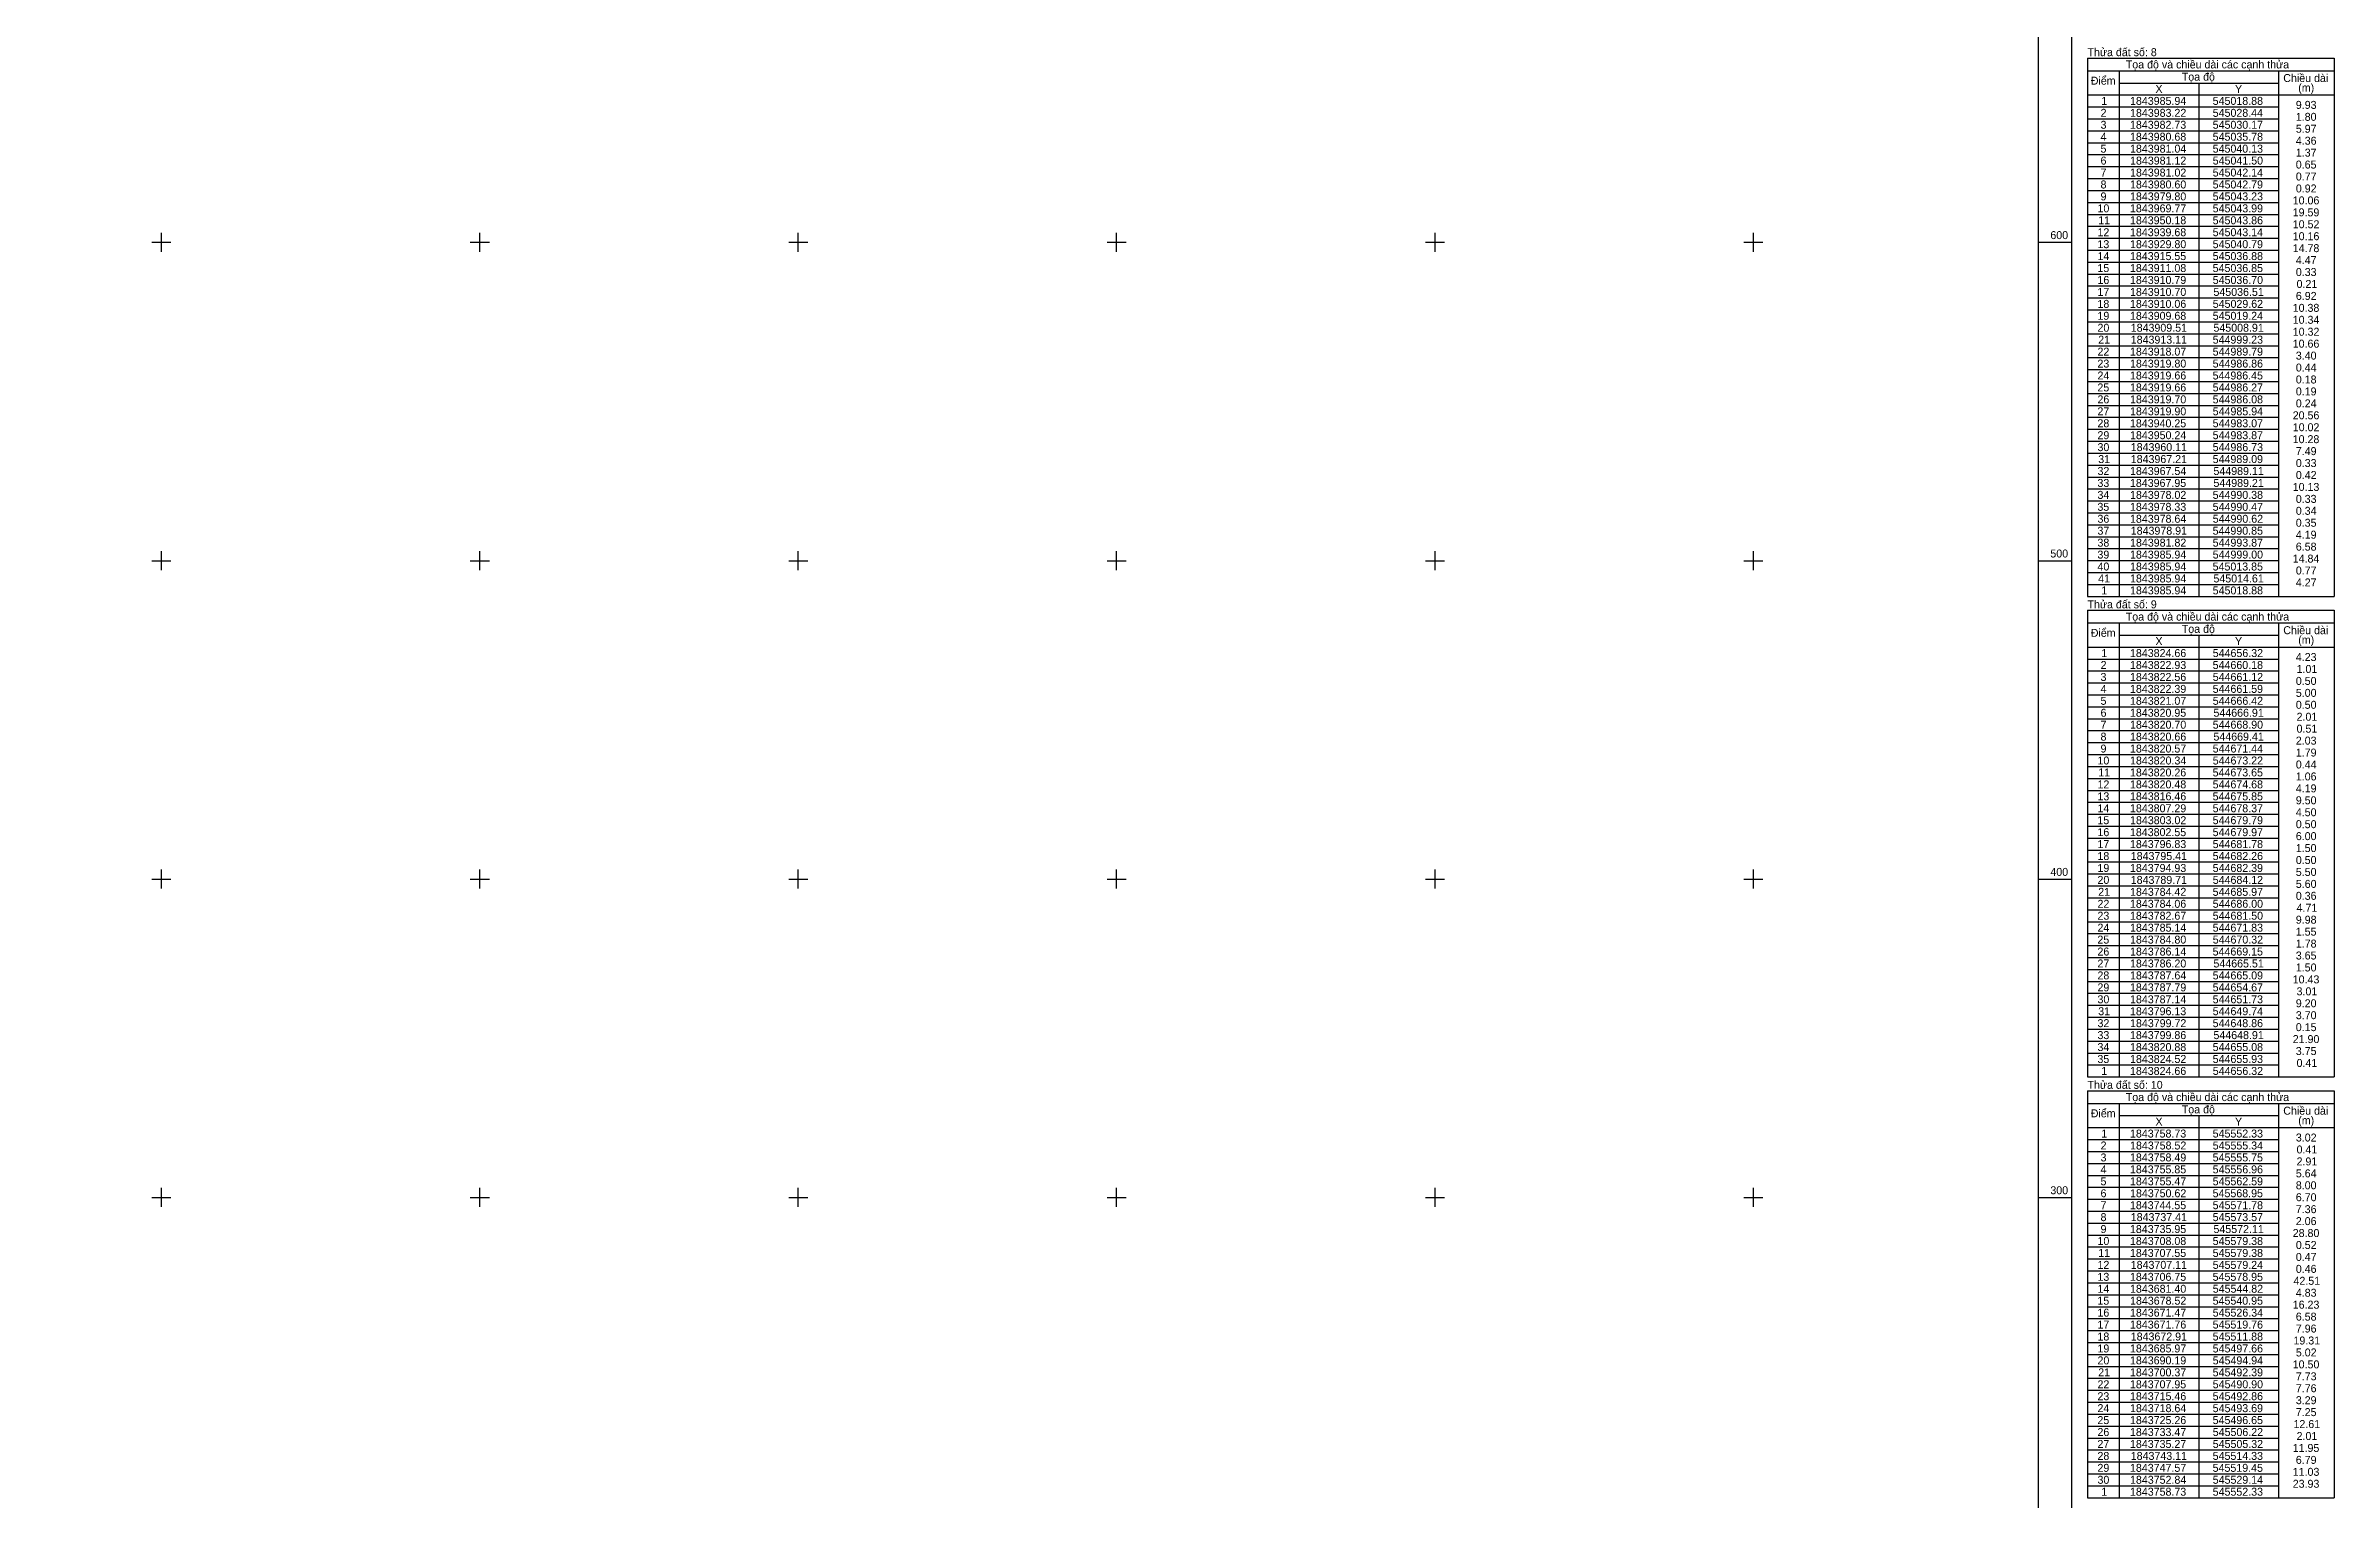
# Model space of a CAD drawing. Extents: x 542197 to 550482, y 1822129 to 1845893.
# Drawn here: x 549764 to 550482, y 1842205 to 1842662 of the extents above; entities that cross this region are included whole.
import ezdxf

# ---------------------------------------------------------------- set-up
doc = ezdxf.new("R2010")
doc.units = 0
doc.layers.add('Level 63', color=7, linetype='Continuous')

msp = doc.modelspace()

# ---------------------------------------------------------------- linework, layer by layer
at = {"layer": 'Level 63'}
for p, q in [((550404.92, 1842657.83), (550482.42, 1842657.83)), ((550404.92, 1842657.83), (550404.92, 1842488.78)), ((550482.42, 1842657.83), (550482.42, 1842488.78)), ((550404.92, 1842653.88), (550482.42, 1842653.88)), ((550414.92, 1842653.88), (550414.92, 1842488.78)), ((550414.92, 1842650.03), (550464.92, 1842650.03)), ((550439.92, 1842650.03), (550439.92, 1842488.78)), ((550464.92, 1842653.88), (550464.92, 1842488.78)), ((550404.92, 1842646.28), (550482.42, 1842646.28)), ((550404.92, 1842642.53), (550464.92, 1842642.53)), ((550404.92, 1842638.78), (550464.92, 1842638.78)), ((550404.92, 1842635.03), (550464.92, 1842635.03)), ((550404.92, 1842631.28), (550464.92, 1842631.28)), ((550404.92, 1842627.53), (550464.92, 1842627.53)), ((550404.92, 1842623.78), (550464.92, 1842623.78)), ((550404.92, 1842620.03), (550464.92, 1842620.03)), ((550404.92, 1842616.28), (550464.92, 1842616.28)), ((550404.92, 1842612.53), (550464.92, 1842612.53)), ((550404.92, 1842608.78), (550464.92, 1842608.78)), ((550404.92, 1842605.03), (550464.92, 1842605.03)), ((549797, 1842600), (549803, 1842600)), ((549800, 1842597), (549800, 1842603)), ((549897, 1842600), (549903, 1842600)), ((549900, 1842597), (549900, 1842603)), ((549997, 1842600), (550003, 1842600)), ((550000, 1842597), (550000, 1842603)), ((550097, 1842600), (550103, 1842600)), ((550100, 1842597), (550100, 1842603)), ((550197, 1842600), (550203, 1842600)), ((550200, 1842597), (550200, 1842603)), ((550297, 1842600), (550303, 1842600)), ((550300, 1842597), (550300, 1842603)), ((550389.42, 1842600), (550399.92, 1842600)), ((550404.92, 1842601.28), (550464.92, 1842601.28)), ((550404.92, 1842597.53), (550464.92, 1842597.53)), ((550404.92, 1842593.78), (550464.92, 1842593.78)), ((550404.92, 1842590.03), (550464.92, 1842590.03)), ((550404.92, 1842586.28), (550464.92, 1842586.28)), ((550404.92, 1842582.53), (550464.92, 1842582.53)), ((550404.92, 1842578.78), (550464.92, 1842578.78)), ((550404.92, 1842575.03), (550464.92, 1842575.03)), ((550404.92, 1842571.28), (550464.92, 1842571.28)), ((550404.92, 1842567.53), (550464.92, 1842567.53)), ((550404.92, 1842563.78), (550464.92, 1842563.78)), ((550404.92, 1842560.03), (550464.92, 1842560.03)), ((550404.92, 1842556.28), (550464.92, 1842556.28)), ((550404.92, 1842552.53), (550464.92, 1842552.53)), ((550404.92, 1842548.78), (550464.92, 1842548.78)), ((550404.92, 1842545.03), (550464.92, 1842545.03)), ((550404.92, 1842541.28), (550464.92, 1842541.28)), ((550404.92, 1842537.53), (550464.92, 1842537.53)), ((550404.92, 1842533.78), (550464.92, 1842533.78)), ((550404.92, 1842530.03), (550464.92, 1842530.03)), ((550404.92, 1842526.28), (550464.92, 1842526.28)), ((550404.92, 1842522.53), (550464.92, 1842522.53)), ((550404.92, 1842518.78), (550464.92, 1842518.78)), ((550404.92, 1842515.03), (550464.92, 1842515.03)), ((550404.92, 1842511.28), (550464.92, 1842511.28)), ((550404.92, 1842507.53), (550464.92, 1842507.53)), ((550404.92, 1842503.78), (550464.92, 1842503.78)), ((549797, 1842500), (549803, 1842500)), ((549800, 1842497), (549800, 1842503)), ((549897, 1842500), (549903, 1842500)), ((549900, 1842497), (549900, 1842503)), ((549997, 1842500), (550003, 1842500)), ((550000, 1842497), (550000, 1842503)), ((550097, 1842500), (550103, 1842500)), ((550100, 1842497), (550100, 1842503)), ((550197, 1842500), (550203, 1842500)), ((550200, 1842497), (550200, 1842503)), ((550297, 1842500), (550303, 1842500)), ((550300, 1842497), (550300, 1842503)), ((550389.42, 1842500), (550399.92, 1842500)), ((550404.92, 1842500.03), (550464.92, 1842500.03)), ((550404.92, 1842496.28), (550464.92, 1842496.28)), ((550404.92, 1842492.53), (550464.92, 1842492.53)), ((550404.92, 1842488.78), (550482.42, 1842488.78)), ((550404.92, 1842484.41), (550482.42, 1842484.41)), ((550404.92, 1842484.41), (550404.92, 1842337.86)), ((550482.42, 1842484.41), (550482.42, 1842337.86)), ((550404.92, 1842480.46), (550482.42, 1842480.46)), ((550414.92, 1842480.46), (550414.92, 1842337.86)), ((550414.92, 1842476.61), (550464.92, 1842476.61)), ((550439.92, 1842476.61), (550439.92, 1842337.86)), ((550464.92, 1842480.46), (550464.92, 1842337.86)), ((550404.92, 1842472.86), (550482.42, 1842472.86)), ((550404.92, 1842469.11), (550464.92, 1842469.11)), ((550404.92, 1842465.36), (550464.92, 1842465.36)), ((550404.92, 1842461.61), (550464.92, 1842461.61)), ((550404.92, 1842457.86), (550464.92, 1842457.86)), ((550404.92, 1842454.11), (550464.92, 1842454.11)), ((550404.92, 1842450.36), (550464.92, 1842450.36)), ((550404.92, 1842446.61), (550464.92, 1842446.61)), ((550404.92, 1842442.86), (550464.92, 1842442.86)), ((550404.92, 1842439.11), (550464.92, 1842439.11)), ((550404.92, 1842435.36), (550464.92, 1842435.36)), ((550404.92, 1842431.61), (550464.92, 1842431.61)), ((550404.92, 1842427.86), (550464.92, 1842427.86)), ((550404.92, 1842424.11), (550464.92, 1842424.11)), ((550404.92, 1842420.36), (550464.92, 1842420.36)), ((550404.92, 1842416.61), (550464.92, 1842416.61)), ((550404.92, 1842412.86), (550464.92, 1842412.86)), ((549800, 1842397), (549800, 1842403)), ((549900, 1842397), (549900, 1842403)), ((550000, 1842397), (550000, 1842403)), ((550100, 1842397), (550100, 1842403)), ((550200, 1842397), (550200, 1842403)), ((550300, 1842397), (550300, 1842403)), ((550404.92, 1842409.11), (550464.92, 1842409.11)), ((550404.92, 1842405.36), (550464.92, 1842405.36)), ((549797, 1842400), (549803, 1842400)), ((549897, 1842400), (549903, 1842400)), ((549997, 1842400), (550003, 1842400)), ((550097, 1842400), (550103, 1842400)), ((550197, 1842400), (550203, 1842400)), ((550297, 1842400), (550303, 1842400)), ((550389.42, 1842400), (550399.92, 1842400)), ((550404.92, 1842401.61), (550464.92, 1842401.61)), ((550404.92, 1842397.86), (550464.92, 1842397.86)), ((550404.92, 1842394.11), (550464.92, 1842394.11)), ((550404.92, 1842390.36), (550464.92, 1842390.36)), ((550404.92, 1842386.61), (550464.92, 1842386.61)), ((550404.92, 1842382.86), (550464.92, 1842382.86)), ((550404.92, 1842379.11), (550464.92, 1842379.11)), ((550404.92, 1842375.36), (550464.92, 1842375.36)), ((550404.92, 1842371.61), (550464.92, 1842371.61)), ((550404.92, 1842367.86), (550464.92, 1842367.86)), ((550404.92, 1842364.11), (550464.92, 1842364.11)), ((550404.92, 1842360.36), (550464.92, 1842360.36)), ((550404.92, 1842356.61), (550464.92, 1842356.61)), ((550404.92, 1842352.86), (550464.92, 1842352.86)), ((550404.92, 1842349.11), (550464.92, 1842349.11)), ((550404.92, 1842345.36), (550464.92, 1842345.36)), ((550404.92, 1842341.61), (550464.92, 1842341.61)), ((550404.92, 1842337.86), (550482.42, 1842337.86)), ((550404.92, 1842333.48), (550482.42, 1842333.48)), ((550404.92, 1842333.48), (550404.92, 1842205.68)), ((550482.42, 1842333.48), (550482.42, 1842205.68)), ((550404.92, 1842329.53), (550482.42, 1842329.53)), ((550414.92, 1842329.53), (550414.92, 1842205.68)), ((550414.92, 1842325.68), (550464.92, 1842325.68)), ((550439.92, 1842325.68), (550439.92, 1842205.68)), ((550464.92, 1842329.53), (550464.92, 1842205.68)), ((550404.92, 1842321.93), (550482.42, 1842321.93)), ((550404.92, 1842318.18), (550464.92, 1842318.18)), ((550404.92, 1842314.43), (550464.92, 1842314.43)), ((550404.92, 1842310.68), (550464.92, 1842310.68)), ((549800, 1842297), (549800, 1842303)), ((549900, 1842297), (549900, 1842303)), ((550000, 1842297), (550000, 1842303)), ((550100, 1842297), (550100, 1842303)), ((550200, 1842297), (550200, 1842303)), ((550300, 1842297), (550300, 1842303)), ((550404.92, 1842306.93), (550464.92, 1842306.93)), ((550404.92, 1842303.18), (550464.92, 1842303.18)), ((549797, 1842300), (549803, 1842300)), ((549897, 1842300), (549903, 1842300)), ((549997, 1842300), (550003, 1842300)), ((550097, 1842300), (550103, 1842300)), ((550197, 1842300), (550203, 1842300)), ((550297, 1842300), (550303, 1842300)), ((550389.42, 1842300), (550399.92, 1842300)), ((550404.92, 1842299.43), (550464.92, 1842299.43)), ((550404.92, 1842295.68), (550464.92, 1842295.68)), ((550404.92, 1842291.93), (550464.92, 1842291.93)), ((550404.92, 1842288.18), (550464.92, 1842288.18)), ((550404.92, 1842284.43), (550464.92, 1842284.43)), ((550404.92, 1842280.68), (550464.92, 1842280.68)), ((550404.92, 1842276.93), (550464.92, 1842276.93)), ((550404.92, 1842273.18), (550464.92, 1842273.18)), ((550404.92, 1842269.43), (550464.92, 1842269.43)), ((550404.92, 1842265.68), (550464.92, 1842265.68)), ((550404.92, 1842261.93), (550464.92, 1842261.93)), ((550404.92, 1842258.18), (550464.92, 1842258.18)), ((550404.92, 1842254.43), (550464.92, 1842254.43)), ((550404.92, 1842250.68), (550464.92, 1842250.68)), ((550404.92, 1842246.93), (550464.92, 1842246.93)), ((550404.92, 1842243.18), (550464.92, 1842243.18)), ((550404.92, 1842239.43), (550464.92, 1842239.43)), ((550404.92, 1842235.68), (550464.92, 1842235.68)), ((550404.92, 1842231.93), (550464.92, 1842231.93)), ((550404.92, 1842228.18), (550464.92, 1842228.18)), ((550404.92, 1842224.43), (550464.92, 1842224.43)), ((550404.92, 1842220.68), (550464.92, 1842220.68)), ((550404.92, 1842216.93), (550464.92, 1842216.93)), ((550404.92, 1842213.18), (550464.92, 1842213.18)), ((550404.92, 1842209.43), (550464.92, 1842209.43)), ((550404.92, 1842205.68), (550482.42, 1842205.68))]:
    msp.add_line(p, q, dxfattribs=at)
for points in [[(542202.44, 1845862.31), (550399.92, 1845862.31), (550399.92, 1839658.45), (542202.44, 1839658.45), (542202.44, 1845862.31)], [(542212.94, 1845851.81), (550389.42, 1845851.81), (550389.42, 1839668.95), (542212.94, 1839668.95), (542212.94, 1845851.81)]]:
    msp.add_lwpolyline(points, dxfattribs=at)

# ---------------------------------------------------------------- texts
for s, p in [('Thửa đất số: 8', (550404.92, 1842658.46)), ('Tọa độ và chiều dài các cạnh thửa', (550416.95, 1842654.61)), ('Điểm', (550405.95, 1842649.51)), ('X', (550426.26, 1842646.91)), ('Tọa độ', (550434.54, 1842650.76)), ('Y', (550451.26, 1842646.91)), ('Chiều dài', (550466.41, 1842650.34)), ('(m)', (550471.11, 1842647.32)), ('2', (550409.04, 1842639.41)), ('1', (550409.27, 1842643.16)), ('1843985.94', (550418.28, 1842643.16)), ('1843983.22', (550418.29, 1842639.41)), ('545018.88', (550444.24, 1842643.16)), ('545028.44', (550444.25, 1842639.41)), ('9.93', (550470.35, 1842641.91)), ('1.80', (550470.35, 1842638.16)), ('4', (550409.03, 1842631.91)), ('3', (550409.02, 1842635.66)), ('1843980.68', (550418.27, 1842631.91)), ('1843982.73', (550418.27, 1842635.66)), ('545035.78', (550444.24, 1842631.91)), ('545030.17', (550444.24, 1842635.66)), ('4.36', (550470.35, 1842630.66)), ('5.97', (550470.35, 1842634.41)), ('5', (550409.01, 1842628.16)), ('6', (550409.02, 1842624.41)), ('1843981.04', (550418.28, 1842628.16)), ('1843981.12', (550418.29, 1842624.41)), ('545040.13', (550444.24, 1842628.16)), ('545041.50', (550444.25, 1842624.41)), ('0.65', (550470.34, 1842623.16)), ('1.37', (550470.35, 1842626.91)), ('8', (550409.02, 1842616.91)), ('7', (550409.02, 1842620.66)), ('1843980.60', (550418.28, 1842616.91)), ('1843981.02', (550418.29, 1842620.66)), ('545042.79', (550444.24, 1842616.91)), ('545042.14', (550444.25, 1842620.66)), ('0.77', (550470.35, 1842619.41)), ('0.92', (550470.36, 1842615.66)), ('10', (550408.06, 1842609.41)), ('9', (550409.02, 1842613.16)), ('1843979.80', (550418.28, 1842613.16)), ('1843969.77', (550418.27, 1842609.41)), ('545043.99', (550444.24, 1842609.41)), ('545043.23', (550444.24, 1842613.16)), ('10.06', (550469.38, 1842611.91)), ('12', (550408.07, 1842601.91)), ('11', (550408.29, 1842605.66)), ('1843950.18', (550418.27, 1842605.66)), ('1843939.68', (550418.27, 1842601.91)), ('545043.86', (550444.24, 1842605.66)), ('545043.14', (550444.25, 1842601.91)), ('19.59', (550469.37, 1842608.16)), ('10.52', (550469.39, 1842604.41)), ('600', (550393.26, 1842601)), ('13', (550408.05, 1842598.16)), ('14', (550408.06, 1842594.41)), ('1843915.55', (550418.26, 1842594.41)), ('1843929.80', (550418.28, 1842598.16)), ('545040.79', (550444.24, 1842598.16)), ('545036.88', (550444.24, 1842594.41)), ('10.16', (550469.38, 1842600.66)), ('14.78', (550469.37, 1842596.91)), ('15', (550408.04, 1842590.66)), ('16', (550408.05, 1842586.91)), ('1843911.08', (550418.27, 1842590.66)), ('1843910.79', (550418.27, 1842586.91)), ('545036.85', (550444.23, 1842590.66)), ('545036.70', (550444.25, 1842586.91)), ('4.47', (550470.35, 1842593.16)), ('0.33', (550470.35, 1842589.41)), ('17', (550408.05, 1842583.16)), ('1843910.70', (550418.28, 1842583.16)), ('545036.51', (550444.48, 1842583.16)), ('6.92', (550470.36, 1842581.91)), ('0.21', (550470.59, 1842585.66)), ('18', (550408.05, 1842579.41)), ('19', (550408.05, 1842575.66)), ('1843909.68', (550418.27, 1842575.66)), ('1843910.06', (550418.27, 1842579.41)), ('545019.24', (550444.25, 1842575.66)), ('545029.62', (550444.26, 1842579.41)), ('10.38', (550469.37, 1842578.16)), ('10.34', (550469.38, 1842574.41)), ('20', (550408.06, 1842571.91)), ('21', (550408.29, 1842568.16)), ('1843909.51', (550418.51, 1842571.91)), ('1843913.11', (550418.51, 1842568.16)), ('544999.23', (550444.24, 1842568.16)), ('545008.91', (550444.48, 1842571.91)), ('10.66', (550469.38, 1842566.91)), ('10.32', (550469.39, 1842570.66)), ('23', (550408.05, 1842560.66)), ('22', (550408.07, 1842564.41)), ('1843918.07', (550418.27, 1842564.41)), ('1843919.80', (550418.28, 1842560.66)), ('544989.79', (550444.24, 1842564.41)), ('544986.86', (550444.24, 1842560.66)), ('3.40', (550470.35, 1842563.16)), ('0.44', (550470.35, 1842559.41)), ('25', (550408.04, 1842553.16)), ('24', (550408.06, 1842556.91)), ('1843919.66', (550418.27, 1842556.91)), ('1843919.66', (550418.27, 1842553.16)), ('544986.45', (550444.23, 1842556.91)), ('544986.27', (550444.24, 1842553.16)), ('0.18', (550470.35, 1842555.66)), ('0.19', (550470.35, 1842551.91)), ('26', (550408.05, 1842549.41)), ('27', (550408.05, 1842545.66)), ('1843919.70', (550418.28, 1842549.41)), ('1843919.90', (550418.28, 1842545.66)), ('544986.08', (550444.24, 1842549.41)), ('544985.94', (550444.25, 1842545.66)), ('20.56', (550469.38, 1842544.41)), ('0.24', (550470.35, 1842548.16)), ('28', (550408.05, 1842541.91)), ('29', (550408.05, 1842538.16)), ('1843940.25', (550418.26, 1842541.91)), ('1843950.24', (550418.28, 1842538.16)), ('544983.07', (550444.24, 1842541.91)), ('544983.87', (550444.24, 1842538.16)), ('10.28', (550469.37, 1842536.91)), ('10.02', (550469.39, 1842540.66)), ('30', (550408.06, 1842534.41)), ('31', (550408.29, 1842530.66)), ('1843960.11', (550418.51, 1842534.41)), ('1843967.21', (550418.51, 1842530.66)), ('544989.09', (550444.24, 1842530.66)), ('544986.73', (550444.24, 1842534.41)), ('0.33', (550470.35, 1842529.41)), ('7.49', (550470.35, 1842533.16)), ('33', (550408.05, 1842523.16)), ('32', (550408.07, 1842526.91)), ('1843967.95', (550418.26, 1842523.16)), ('1843967.54', (550418.28, 1842526.91)), ('544989.11', (550444.48, 1842526.91)), ('544989.21', (550444.48, 1842523.16)), ('0.42', (550470.36, 1842525.66)), ('35', (550408.04, 1842515.66)), ('34', (550408.06, 1842519.41)), ('1843978.33', (550418.27, 1842515.66)), ('1843978.02', (550418.29, 1842519.41)), ('544990.38', (550444.24, 1842519.41)), ('544990.47', (550444.24, 1842515.66)), ('10.13', (550469.38, 1842521.91)), ('0.33', (550470.35, 1842518.16)), ('36', (550408.05, 1842511.91)), ('37', (550408.05, 1842508.16)), ('1843978.64', (550418.28, 1842511.91)), ('1843978.91', (550418.51, 1842508.16)), ('544990.85', (550444.23, 1842508.16)), ('544990.62', (550444.26, 1842511.91)), ('0.35', (550470.34, 1842510.66)), ('0.34', (550470.35, 1842514.41)), ('500', (550393.26, 1842501)), ('38', (550408.05, 1842504.41)), ('39', (550408.05, 1842500.66)), ('1843985.94', (550418.28, 1842500.66)), ('1843981.82', (550418.29, 1842504.41)), ('544993.87', (550444.24, 1842504.41)), ('544999.00', (550444.25, 1842500.66)), ('4.19', (550470.35, 1842506.91)), ('6.58', (550470.35, 1842503.16)), ('40', (550408.06, 1842496.91)), ('1843985.94', (550418.28, 1842496.91)), ('545013.85', (550444.23, 1842496.91)), ('14.84', (550469.38, 1842499.41)), ('0.77', (550470.35, 1842495.66)), ('41', (550408.29, 1842493.16)), ('1', (550409.27, 1842489.41)), ('1843985.94', (550418.28, 1842493.16)), ('1843985.94', (550418.28, 1842489.41)), ('545018.88', (550444.24, 1842489.41)), ('545014.61', (550444.48, 1842493.16)), ('4.27', (550470.35, 1842491.91)), ('Thửa đất số: 9', (550404.92, 1842485.03)), ('Tọa độ và chiều dài các cạnh thửa', (550416.95, 1842481.18)), ('Điểm', (550405.95, 1842476.08)), ('X', (550426.26, 1842473.48)), ('Tọa độ', (550434.54, 1842477.33)), ('Y', (550451.26, 1842473.48)), ('Chiều dài', (550466.41, 1842476.91)), ('(m)', (550471.11, 1842473.9)), ('2', (550409.04, 1842465.98)), ('1', (550409.27, 1842469.73)), ('1843824.66', (550418.27, 1842469.73)), ('1843822.93', (550418.27, 1842465.98)), ('544660.18', (550444.24, 1842465.98)), ('544656.32', (550444.26, 1842469.73)), ('4.23', (550470.35, 1842468.48)), ('1.01', (550470.59, 1842464.73)), ('4', (550409.03, 1842458.48)), ('3', (550409.02, 1842462.23)), ('1843822.39', (550418.27, 1842458.48)), ('1843822.56', (550418.27, 1842462.23)), ('544661.59', (550444.24, 1842458.48)), ('544661.12', (550444.26, 1842462.23)), ('0.50', (550470.35, 1842460.98)), ('5', (550409.01, 1842454.73)), ('6', (550409.02, 1842450.98)), ('1843820.95', (550418.26, 1842450.98)), ('1843821.07', (550418.27, 1842454.73)), ('544666.42', (550444.26, 1842454.73)), ('544666.91', (550444.48, 1842450.98)), ('0.50', (550470.35, 1842453.48)), ('5.00', (550470.35, 1842457.23)), ('8', (550409.02, 1842443.48)), ('7', (550409.02, 1842447.23)), ('1843820.70', (550418.28, 1842447.23)), ('1843820.66', (550418.27, 1842443.48)), ('544668.90', (550444.25, 1842447.23)), ('544669.41', (550444.48, 1842443.48)), ('0.51', (550470.59, 1842445.98)), ('2.01', (550470.59, 1842449.73)), ('10', (550408.06, 1842435.98)), ('9', (550409.02, 1842439.73)), ('1843820.57', (550418.27, 1842439.73)), ('1843820.34', (550418.28, 1842435.98)), ('544671.44', (550444.25, 1842439.73)), ('544673.22', (550444.26, 1842435.98)), ('2.03', (550470.35, 1842442.23)), ('1.79', (550470.35, 1842438.48)), ('11', (550408.29, 1842432.23)), ('1843820.26', (550418.27, 1842432.23)), ('544673.65', (550444.23, 1842432.23)), ('0.44', (550470.35, 1842434.73)), ('1.06', (550470.35, 1842430.98)), ('13', (550408.05, 1842424.73)), ('12', (550408.07, 1842428.48)), ('1843820.48', (550418.27, 1842428.48)), ('1843816.46', (550418.27, 1842424.73)), ('544674.68', (550444.24, 1842428.48)), ('544675.85', (550444.23, 1842424.73)), ('4.19', (550470.35, 1842427.23)), ('9.50', (550470.35, 1842423.48)), ('15', (550408.04, 1842417.23)), ('14', (550408.06, 1842420.98)), ('1843807.29', (550418.27, 1842420.98)), ('1843803.02', (550418.29, 1842417.23)), ('544679.79', (550444.24, 1842417.23)), ('544678.37', (550444.24, 1842420.98)), ('4.50', (550470.35, 1842419.73)), ('0.50', (550470.35, 1842415.98)), ('16', (550408.05, 1842413.48)), ('17', (550408.05, 1842409.73)), ('1843802.55', (550418.26, 1842413.48)), ('1843796.83', (550418.27, 1842409.73)), ('544681.78', (550444.24, 1842409.73)), ('544679.97', (550444.24, 1842413.48)), ('6.00', (550470.35, 1842412.23)), ('1.50', (550470.35, 1842408.48)), ('400', (550393.26, 1842401)), ('18', (550408.05, 1842405.98)), ('19', (550408.05, 1842402.23)), ('1843794.93', (550418.27, 1842402.23)), ('1843795.41', (550418.51, 1842405.98)), ('544682.39', (550444.24, 1842402.23)), ('544682.26', (550444.24, 1842405.98)), ('0.50', (550470.35, 1842404.73)), ('5.50', (550470.35, 1842400.98)), ('20', (550408.06, 1842398.48)), ('21', (550408.29, 1842394.73)), ('1843784.42', (550418.29, 1842394.73)), ('1843789.71', (550418.51, 1842398.48)), ('544685.97', (550444.24, 1842394.73)), ('544684.12', (550444.26, 1842398.48)), ('0.36', (550470.35, 1842393.48)), ('5.60', (550470.35, 1842397.23)), ('23', (550408.05, 1842387.23)), ('22', (550408.07, 1842390.98)), ('1843784.06', (550418.27, 1842390.98)), ('1843782.67', (550418.27, 1842387.23)), ('544686.00', (550444.25, 1842390.98)), ('544681.50', (550444.25, 1842387.23)), ('9.98', (550470.35, 1842385.98)), ('4.71', (550470.59, 1842389.73)), ('25', (550408.04, 1842379.73)), ('24', (550408.06, 1842383.48)), ('1843785.14', (550418.28, 1842383.48)), ('1843784.80', (550418.28, 1842379.73)), ('544671.83', (550444.24, 1842383.48)), ('544670.32', (550444.26, 1842379.73)), ('1.55', (550470.34, 1842382.23)), ('1.78', (550470.35, 1842378.48)), ('26', (550408.05, 1842375.98)), ('27', (550408.05, 1842372.23)), ('1843786.14', (550418.28, 1842375.98)), ('1843786.20', (550418.28, 1842372.23)), ('544669.15', (550444.23, 1842375.98)), ('544665.51', (550444.48, 1842372.23)), ('3.65', (550470.34, 1842374.73)), ('28', (550408.05, 1842368.48)), ('29', (550408.05, 1842364.73)), ('1843787.79', (550418.27, 1842364.73)), ('1843787.64', (550418.28, 1842368.48)), ('544665.09', (550444.24, 1842368.48)), ('544654.67', (550444.24, 1842364.73)), ('10.43', (550469.38, 1842367.23)), ('1.50', (550470.35, 1842370.98)), ('30', (550408.06, 1842360.98)), ('31', (550408.29, 1842357.23)), ('1843787.14', (550418.28, 1842360.98)), ('1843796.13', (550418.27, 1842357.23)), ('544651.73', (550444.24, 1842360.98)), ('544649.74', (550444.25, 1842357.23)), ('9.20', (550470.35, 1842359.73)), ('3.01', (550470.59, 1842363.48)), ('33', (550408.05, 1842349.73)), ('32', (550408.07, 1842353.48)), ('1843799.86', (550418.27, 1842349.73)), ('1843799.72', (550418.29, 1842353.48)), ('544648.86', (550444.24, 1842353.48)), ('544648.91', (550444.48, 1842349.73)), ('0.15', (550470.34, 1842352.23)), ('3.70', (550470.35, 1842355.98)), ('34', (550408.06, 1842345.98)), ('1843820.88', (550418.27, 1842345.98)), ('544655.08', (550444.24, 1842345.98)), ('21.90', (550469.38, 1842348.48)), ('3.75', (550470.34, 1842344.73)), ('35', (550408.04, 1842342.23)), ('1', (550409.27, 1842338.48)), ('1843824.66', (550418.27, 1842338.48)), ('1843824.52', (550418.29, 1842342.23)), ('544655.93', (550444.24, 1842342.23)), ('544656.32', (550444.26, 1842338.48)), ('0.41', (550470.59, 1842340.98)), ('Thửa đất số: 10', (550404.92, 1842334.11)), ('Tọa độ và chiều dài các cạnh thửa', (550416.95, 1842330.26)), ('Điểm', (550405.95, 1842325.16)), ('X', (550426.26, 1842322.56)), ('Tọa độ', (550434.54, 1842326.41)), ('Y', (550451.26, 1842322.56)), ('Chiều dài', (550466.41, 1842325.99)), ('(m)', (550471.11, 1842322.97)), ('2', (550409.04, 1842315.06)), ('1', (550409.27, 1842318.81)), ('1843758.73', (550418.27, 1842318.81)), ('1843758.52', (550418.29, 1842315.06)), ('545552.33', (550444.24, 1842318.81)), ('545555.34', (550444.25, 1842315.06)), ('3.02', (550470.36, 1842317.56)), ('0.41', (550470.59, 1842313.81)), ('4', (550409.03, 1842307.56)), ('3', (550409.02, 1842311.31)), ('1843758.49', (550418.27, 1842311.31)), ('1843755.85', (550418.26, 1842307.56)), ('545555.75', (550444.23, 1842311.31)), ('545556.96', (550444.24, 1842307.56)), ('2.91', (550470.59, 1842310.06)), ('300', (550393.26, 1842301)), ('5', (550409.01, 1842303.81)), ('6', (550409.02, 1842300.06)), ('1843755.47', (550418.27, 1842303.81)), ('1843750.62', (550418.29, 1842300.06)), ('545562.59', (550444.24, 1842303.81)), ('545568.95', (550444.23, 1842300.06)), ('5.64', (550470.35, 1842306.31)), ('8.00', (550470.35, 1842302.56)), ('8', (550409.02, 1842292.56)), ('7', (550409.02, 1842296.31)), ('1843744.55', (550418.26, 1842296.31)), ('1843737.41', (550418.51, 1842292.56)), ('545571.78', (550444.24, 1842296.31)), ('545573.57', (550444.24, 1842292.56)), ('6.70', (550470.35, 1842298.81)), ('7.36', (550470.35, 1842295.06)), ('10', (550408.06, 1842285.06)), ('9', (550409.02, 1842288.81)), ('1843735.95', (550418.26, 1842288.81)), ('1843708.08', (550418.27, 1842285.06)), ('545579.38', (550444.24, 1842285.06)), ('545572.11', (550444.48, 1842288.81)), ('28.80', (550469.38, 1842287.56)), ('2.06', (550470.35, 1842291.31)), ('11', (550408.29, 1842281.31)), ('1843707.55', (550418.26, 1842281.31)), ('545579.38', (550444.24, 1842281.31)), ('0.47', (550470.35, 1842280.06)), ('0.52', (550470.36, 1842283.81)), ('13', (550408.05, 1842273.81)), ('12', (550408.07, 1842277.56)), ('1843706.75', (550418.26, 1842273.81)), ('1843707.11', (550418.51, 1842277.56)), ('545578.95', (550444.23, 1842273.81)), ('545579.24', (550444.25, 1842277.56)), ('42.51', (550469.62, 1842272.56)), ('0.46', (550470.35, 1842276.31)), ('15', (550408.04, 1842266.31)), ('14', (550408.06, 1842270.06)), ('1843681.40', (550418.28, 1842270.06)), ('1843678.52', (550418.29, 1842266.31)), ('545540.95', (550444.23, 1842266.31)), ('545544.82', (550444.26, 1842270.06)), ('16.23', (550469.38, 1842265.06)), ('4.83', (550470.35, 1842268.81)), ('16', (550408.05, 1842262.56)), ('17', (550408.05, 1842258.81)), ('1843671.47', (550418.27, 1842262.56)), ('1843671.76', (550418.27, 1842258.81)), ('545526.34', (550444.25, 1842262.56)), ('545519.76', (550444.24, 1842258.81)), ('6.58', (550470.35, 1842261.31)), ('7.96', (550470.35, 1842257.56)), ('18', (550408.05, 1842255.06)), ('19', (550408.05, 1842251.31)), ('1843685.97', (550418.27, 1842251.31)), ('1843672.91', (550418.51, 1842255.06)), ('545511.88', (550444.24, 1842255.06)), ('545497.66', (550444.24, 1842251.31)), ('19.31', (550469.62, 1842253.81)), ('5.02', (550470.36, 1842250.06)), ('20', (550408.06, 1842247.56)), ('21', (550408.29, 1842243.81)), ('1843690.19', (550418.27, 1842247.56)), ('1843700.37', (550418.27, 1842243.81)), ('545492.39', (550444.24, 1842243.81)), ('545494.94', (550444.25, 1842247.56)), ('10.50', (550469.38, 1842246.31)), ('7.73', (550470.35, 1842242.56)), ('23', (550408.05, 1842236.31)), ('22', (550408.07, 1842240.06)), ('1843707.95', (550418.26, 1842240.06)), ('1843715.46', (550418.27, 1842236.31)), ('545490.90', (550444.25, 1842240.06)), ('545492.86', (550444.24, 1842236.31)), ('3.29', (550470.35, 1842235.06)), ('7.76', (550470.35, 1842238.81)), ('25', (550408.04, 1842228.81)), ('24', (550408.06, 1842232.56)), ('1843718.64', (550418.28, 1842232.56)), ('1843725.26', (550418.27, 1842228.81)), ('545493.69', (550444.24, 1842232.56)), ('545496.65', (550444.23, 1842228.81)), ('12.61', (550469.62, 1842227.56)), ('7.25', (550470.34, 1842231.31)), ('26', (550408.05, 1842225.06)), ('27', (550408.05, 1842221.31)), ('1843733.47', (550418.27, 1842225.06)), ('1843735.27', (550418.27, 1842221.31)), ('545506.22', (550444.26, 1842225.06)), ('545505.32', (550444.26, 1842221.31)), ('2.01', (550470.59, 1842223.81)), ('28', (550408.05, 1842217.56)), ('29', (550408.05, 1842213.81)), ('1843747.57', (550418.27, 1842213.81)), ('1843743.11', (550418.51, 1842217.56)), ('545519.45', (550444.23, 1842213.81)), ('545514.33', (550444.24, 1842217.56)), ('11.95', (550469.37, 1842220.06)), ('6.79', (550470.35, 1842216.31)), ('30', (550408.06, 1842210.06)), ('1', (550409.27, 1842206.31)), ('1843752.84', (550418.28, 1842210.06)), ('1843758.73', (550418.27, 1842206.31)), ('545529.14', (550444.25, 1842210.06)), ('545552.33', (550444.24, 1842206.31)), ('23.93', (550469.38, 1842208.81)), ('11.03', (550469.38, 1842212.56))]:
    msp.add_text(s, height=2.5, dxfattribs=at).set_placement(p)

doc.saveas('drawing.dxf')
